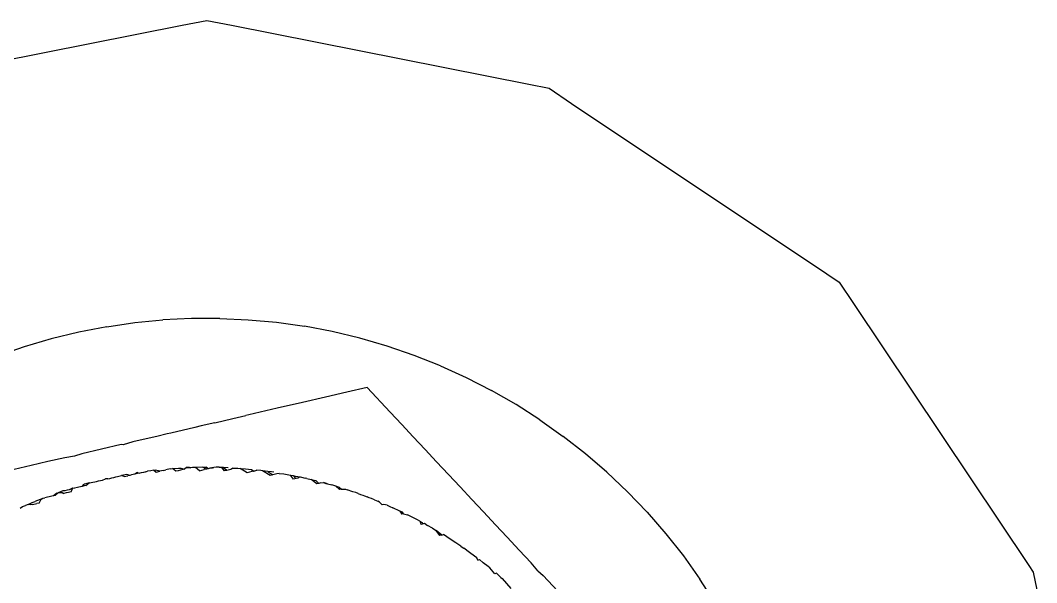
# Model space of a CAD drawing. Header units: millimetres. Extents: x -2916 to 2490, y 92 to 4100.
# Drawn here: x -865.21 to -848.16, y 1767.41 to 1776.85 of the extents above; entities that cross this region are included whole.
import ezdxf

# ---------------------------------------------------------------- set-up
doc = ezdxf.new("R2010")
doc.units = ezdxf.units.MM

msp = doc.modelspace()

# ---------------------------------------------------------------- linework, layer by layer
for p, q in [((-862.495, 1776.769), (-862.082, 1776.851)), ((-862.082, 1776.851), (-861.669, 1776.769)), ((-867.48, 1775.778), (-862.495, 1776.769)), ((-861.669, 1776.769), (-856.684, 1775.778)), ((-856.684, 1775.778), (-856.342, 1775.71)), ((-856.342, 1775.71), (-855.964, 1775.457)), ((-855.964, 1775.457), (-851.684, 1772.597)), ((-851.684, 1772.597), (-851.476, 1772.458)), ((-851.476, 1772.458), (-851.237, 1772.101)), ((-851.237, 1772.101), (-848.298, 1767.702)), ((-863.761, 1771.709), (-864.228, 1771.618)), ((-863.761, 1771.709), (-863.29, 1771.778)), ((-863.29, 1771.778), (-862.817, 1771.824)), ((-862.341, 1771.848), (-862.817, 1771.824)), ((-861.865, 1771.849), (-862.341, 1771.848)), ((-861.865, 1771.849), (-861.39, 1771.827)), ((-861.39, 1771.827), (-860.916, 1771.783)), ((-860.916, 1771.783), (-860.445, 1771.716)), ((-859.977, 1771.627), (-860.445, 1771.716)), ((-864.228, 1771.618), (-864.691, 1771.505)), ((-859.514, 1771.516), (-859.977, 1771.627)), ((-865.147, 1771.37), (-865.597, 1771.214)), ((-864.691, 1771.505), (-865.147, 1771.37)), ((-859.057, 1771.383), (-859.514, 1771.516)), ((-858.607, 1771.228), (-859.057, 1771.383)), ((-858.165, 1771.052), (-858.607, 1771.228)), ((-858.165, 1771.052), (-857.732, 1770.855)), ((-857.732, 1770.855), (-857.308, 1770.638)), ((-859.394, 1770.689), (-859.731, 1770.611)), ((-859.007, 1770.276), (-859.394, 1770.689)), ((-860.089, 1770.528), (-860.476, 1770.438)), ((-859.731, 1770.611), (-860.089, 1770.528)), ((-856.895, 1770.401), (-857.308, 1770.638)), ((-860.9, 1770.34), (-861.378, 1770.228)), ((-860.476, 1770.438), (-860.9, 1770.34)), ((-856.495, 1770.145), (-856.895, 1770.401)), ((-861.945, 1770.097), (-861.647, 1770.166)), ((-861.647, 1770.166), (-861.429, 1770.216)), ((-861.378, 1770.228), (-861.429, 1770.216)), ((-858.812, 1770.067), (-859.007, 1770.276)), ((-862.283, 1770.018), (-862.686, 1769.925)), ((-862.176, 1770.043), (-862.283, 1770.018)), ((-861.945, 1770.097), (-862.176, 1770.043)), ((-858.619, 1769.86), (-858.812, 1770.067)), ((-856.495, 1770.145), (-856.106, 1769.869)), ((-862.923, 1769.869), (-863.198, 1769.806)), ((-862.748, 1769.91), (-862.923, 1769.869)), ((-862.686, 1769.925), (-862.748, 1769.91)), ((-858.422, 1769.65), (-858.619, 1769.86)), ((-855.731, 1769.576), (-856.106, 1769.869)), ((-863.521, 1769.73), (-864.178, 1769.578)), ((-863.483, 1769.728), (-863.521, 1769.73)), ((-863.321, 1769.777), (-863.483, 1769.728)), ((-863.198, 1769.806), (-863.321, 1769.777)), ((-864.463, 1769.511), (-864.747, 1769.445)), ((-864.299, 1769.538), (-864.463, 1769.511)), ((-864.178, 1769.578), (-864.299, 1769.538)), ((-858.228, 1769.442), (-858.422, 1769.65)), ((-855.371, 1769.265), (-855.731, 1769.576)), ((-865.03, 1769.38), (-865.313, 1769.314)), ((-864.747, 1769.445), (-865.03, 1769.38)), ((-862.698, 1769.326), (-862.771, 1769.308)), ((-862.698, 1769.326), (-862.659, 1769.329)), ((-862.659, 1769.329), (-862.555, 1769.335)), ((-862.603, 1769.282), (-862.659, 1769.329)), ((-862.555, 1769.335), (-862.518, 1769.334)), ((-862.459, 1769.316), (-862.525, 1769.301)), ((-862.518, 1769.334), (-862.459, 1769.316)), ((-862.425, 1769.344), (-862.459, 1769.316)), ((-862.375, 1769.346), (-862.425, 1769.344)), ((-862.425, 1769.344), (-862.35, 1769.341)), ((-862.35, 1769.341), (-862.375, 1769.346)), ((-862.324, 1769.347), (-862.35, 1769.341)), ((-862.274, 1769.348), (-862.324, 1769.347)), ((-862.151, 1769.351), (-862.274, 1769.348)), ((-862.207, 1769.292), (-862.274, 1769.348)), ((-862.207, 1769.292), (-862.125, 1769.311)), ((-862.151, 1769.351), (-862.092, 1769.351)), ((-862.151, 1769.351), (-862.089, 1769.319)), ((-862.058, 1769.326), (-862.125, 1769.311)), ((-862.058, 1769.326), (-862.092, 1769.351)), ((-862.058, 1769.326), (-862.089, 1769.319)), ((-862.031, 1769.333), (-862.058, 1769.326)), ((-861.963, 1769.348), (-862.031, 1769.333)), ((-862.031, 1769.333), (-861.988, 1769.342)), ((-861.988, 1769.342), (-861.963, 1769.348)), ((-861.925, 1769.349), (-861.963, 1769.348)), ((-861.877, 1769.349), (-861.925, 1769.349)), ((-861.808, 1769.346), (-861.877, 1769.349)), ((-861.877, 1769.349), (-861.836, 1769.347)), ((-861.836, 1769.347), (-861.79, 1769.288)), ((-861.724, 1769.341), (-861.808, 1769.346)), ((-861.748, 1769.298), (-861.808, 1769.346)), ((-861.678, 1769.314), (-861.748, 1769.298)), ((-861.644, 1769.337), (-861.678, 1769.314)), ((-861.644, 1769.337), (-861.603, 1769.336)), ((-861.603, 1769.336), (-861.564, 1769.333)), ((-861.564, 1769.333), (-861.524, 1769.331)), ((-861.524, 1769.331), (-861.434, 1769.322)), ((-861.407, 1769.258), (-861.524, 1769.331)), ((-861.434, 1769.322), (-861.33, 1769.314)), ((-861.33, 1769.314), (-861.293, 1769.285)), ((-858.03, 1769.23), (-858.228, 1769.442)), ((-863.831, 1769.136), (-863.78, 1769.157)), ((-863.743, 1769.156), (-863.78, 1769.157)), ((-863.743, 1769.156), (-863.708, 1769.164)), ((-863.708, 1769.164), (-863.674, 1769.172)), ((-863.674, 1769.172), (-863.641, 1769.18)), ((-863.641, 1769.18), (-863.609, 1769.187)), ((-863.609, 1769.187), (-863.579, 1769.194)), ((-863.579, 1769.194), (-863.512, 1769.214)), ((-863.48, 1769.217), (-863.512, 1769.214)), ((-863.466, 1769.193), (-863.512, 1769.214)), ((-863.426, 1769.23), (-863.48, 1769.217)), ((-863.466, 1769.193), (-863.404, 1769.207)), ((-863.374, 1769.214), (-863.426, 1769.23)), ((-863.374, 1769.214), (-863.404, 1769.207)), ((-863.345, 1769.221), (-863.374, 1769.214)), ((-863.318, 1769.227), (-863.345, 1769.221)), ((-863.291, 1769.233), (-863.318, 1769.227)), ((-863.242, 1769.261), (-863.291, 1769.233)), ((-863.266, 1769.239), (-863.291, 1769.233)), ((-863.218, 1769.25), (-863.266, 1769.239)), ((-863.242, 1769.261), (-863.218, 1769.25)), ((-863.218, 1769.25), (-863.176, 1769.26)), ((-863.176, 1769.26), (-863.14, 1769.268)), ((-863.14, 1769.268), (-863.077, 1769.283)), ((-863.14, 1769.268), (-863.11, 1769.275)), ((-863.11, 1769.275), (-863.077, 1769.283)), ((-863.021, 1769.291), (-863.077, 1769.283)), ((-862.971, 1769.299), (-863.021, 1769.291)), ((-862.971, 1769.299), (-862.941, 1769.302)), ((-862.971, 1769.299), (-862.933, 1769.27)), ((-862.87, 1769.285), (-862.941, 1769.302)), ((-862.933, 1769.27), (-862.87, 1769.285)), ((-862.842, 1769.291), (-862.87, 1769.285)), ((-862.816, 1769.297), (-862.842, 1769.291)), ((-862.816, 1769.297), (-862.771, 1769.308)), ((-862.562, 1769.292), (-862.603, 1769.282)), ((-862.525, 1769.301), (-862.562, 1769.292)), ((-861.748, 1769.298), (-861.79, 1769.288)), ((-861.364, 1769.268), (-861.407, 1769.258)), ((-861.326, 1769.277), (-861.364, 1769.268)), ((-861.293, 1769.285), (-861.326, 1769.277)), ((-861.293, 1769.285), (-861.242, 1769.304)), ((-861.267, 1769.291), (-861.293, 1769.285)), ((-861.242, 1769.304), (-861.267, 1769.291)), ((-861.178, 1769.295), (-861.242, 1769.304)), ((-861.147, 1769.291), (-861.178, 1769.295)), ((-861.058, 1769.281), (-861.147, 1769.291)), ((-861.019, 1769.212), (-861.147, 1769.291)), ((-860.999, 1769.272), (-861.058, 1769.281)), ((-861.058, 1769.281), (-860.976, 1769.222)), ((-860.976, 1769.222), (-861.019, 1769.212)), ((-860.96, 1769.267), (-860.999, 1769.272)), ((-860.909, 1769.238), (-860.976, 1769.222)), ((-860.869, 1769.247), (-860.909, 1769.238)), ((-860.869, 1769.247), (-860.788, 1769.239)), ((-860.788, 1769.239), (-860.736, 1769.228)), ((-860.736, 1769.228), (-860.708, 1769.223)), ((-860.708, 1769.223), (-860.681, 1769.219)), ((-860.681, 1769.219), (-860.633, 1769.209)), ((-860.628, 1769.15), (-860.681, 1769.219)), ((-860.633, 1769.209), (-860.603, 1769.203)), ((-860.587, 1769.16), (-860.633, 1769.209)), ((-860.587, 1769.16), (-860.628, 1769.15)), ((-860.603, 1769.203), (-860.555, 1769.193)), ((-860.554, 1769.167), (-860.587, 1769.16)), ((-860.555, 1769.193), (-860.519, 1769.187)), ((-860.519, 1769.187), (-860.554, 1769.167)), ((-860.519, 1769.187), (-860.493, 1769.186)), ((-860.493, 1769.186), (-860.43, 1769.166)), ((-860.403, 1769.161), (-860.43, 1769.166)), ((-860.403, 1769.161), (-860.33, 1769.143)), ((-860.33, 1769.143), (-860.252, 1769.125)), ((-860.239, 1769.071), (-860.33, 1769.143)), ((-857.835, 1769.022), (-858.03, 1769.23)), ((-855.026, 1768.937), (-855.371, 1769.265)), ((-864.457, 1768.962), (-864.419, 1768.971)), ((-864.419, 1768.971), (-864.386, 1768.979)), ((-864.386, 1768.979), (-864.328, 1769.007)), ((-864.386, 1768.979), (-864.347, 1768.988)), ((-864.357, 1768.939), (-864.328, 1769.007)), ((-864.347, 1768.988), (-864.328, 1769.007)), ((-864.328, 1769.007), (-864.302, 1768.998)), ((-864.253, 1769.01), (-864.302, 1768.998)), ((-864.226, 1769.016), (-864.253, 1769.01)), ((-864.198, 1769.022), (-864.226, 1769.016)), ((-864.17, 1769.029), (-864.198, 1769.022)), ((-864.17, 1769.029), (-864.138, 1769.069)), ((-864.14, 1769.036), (-864.17, 1769.029)), ((-864.109, 1769.043), (-864.14, 1769.036)), ((-864.109, 1769.071), (-864.138, 1769.069)), ((-864.055, 1769.087), (-864.109, 1769.071)), ((-864.109, 1769.043), (-864.055, 1769.087)), ((-864.055, 1769.087), (-864.019, 1769.092)), ((-864.019, 1769.092), (-863.992, 1769.098)), ((-863.992, 1769.098), (-863.962, 1769.105)), ((-863.962, 1769.105), (-863.931, 1769.112)), ((-863.931, 1769.112), (-863.899, 1769.12)), ((-863.899, 1769.12), (-863.865, 1769.128)), ((-863.865, 1769.128), (-863.831, 1769.136)), ((-860.252, 1769.125), (-860.202, 1769.079)), ((-860.202, 1769.079), (-860.239, 1769.071)), ((-860.173, 1769.086), (-860.202, 1769.079)), ((-860.173, 1769.086), (-860.127, 1769.092)), ((-860.06, 1769.073), (-860.127, 1769.092)), ((-860.127, 1769.092), (-860.086, 1769.08)), ((-860.086, 1769.08), (-860.06, 1769.073)), ((-860.06, 1769.073), (-859.987, 1769.053)), ((-859.919, 1769.032), (-859.987, 1769.053)), ((-859.855, 1769.013), (-859.919, 1769.032)), ((-859.919, 1769.032), (-859.855, 1768.974)), ((-859.855, 1769.013), (-859.823, 1768.981)), ((-859.823, 1768.981), (-859.855, 1768.974)), ((-859.823, 1768.981), (-859.756, 1768.98)), ((-859.756, 1768.98), (-859.726, 1768.972)), ((-859.635, 1768.94), (-859.726, 1768.972)), ((-857.636, 1768.809), (-857.835, 1769.022)), ((-864.862, 1768.817), (-864.936, 1768.787)), ((-864.892, 1768.75), (-864.862, 1768.817)), ((-864.862, 1768.817), (-864.835, 1768.833)), ((-864.835, 1768.833), (-864.801, 1768.836)), ((-864.681, 1768.864), (-864.801, 1768.836)), ((-864.653, 1768.871), (-864.681, 1768.864)), ((-864.597, 1768.917), (-864.653, 1768.871)), ((-864.623, 1768.878), (-864.653, 1768.871)), ((-864.623, 1768.878), (-864.569, 1768.927)), ((-864.597, 1768.917), (-864.569, 1768.927)), ((-864.569, 1768.927), (-864.489, 1768.96)), ((-864.569, 1768.927), (-864.507, 1768.924)), ((-864.507, 1768.924), (-864.482, 1768.91)), ((-864.489, 1768.96), (-864.457, 1768.962)), ((-864.442, 1768.92), (-864.482, 1768.91)), ((-864.4, 1768.929), (-864.442, 1768.92)), ((-864.357, 1768.939), (-864.4, 1768.929)), ((-859.585, 1768.924), (-859.635, 1768.94)), ((-859.546, 1768.909), (-859.585, 1768.924)), ((-859.546, 1768.909), (-859.507, 1768.894)), ((-859.507, 1768.894), (-859.467, 1768.881)), ((-859.467, 1768.881), (-859.44, 1768.868)), ((-859.44, 1768.868), (-859.391, 1768.851)), ((-859.362, 1768.839), (-859.391, 1768.851)), ((-859.319, 1768.824), (-859.362, 1768.839)), ((-859.268, 1768.802), (-859.319, 1768.824)), ((-859.268, 1768.802), (-859.212, 1768.781)), ((-857.44, 1768.6), (-857.636, 1768.809)), ((-855.026, 1768.937), (-854.697, 1768.594)), ((-865.215, 1768.664), (-865.175, 1768.69)), ((-865.175, 1768.69), (-865.124, 1768.707)), ((-865.079, 1768.727), (-865.124, 1768.707)), ((-865.079, 1768.727), (-865.011, 1768.756)), ((-865.036, 1768.717), (-865.079, 1768.727)), ((-865.004, 1768.724), (-865.036, 1768.717)), ((-865.011, 1768.756), (-864.963, 1768.775)), ((-865.004, 1768.724), (-864.932, 1768.741)), ((-864.936, 1768.787), (-864.963, 1768.775)), ((-864.892, 1768.75), (-864.932, 1768.741)), ((-859.187, 1768.766), (-859.212, 1768.781)), ((-859.141, 1768.72), (-859.187, 1768.766)), ((-859.115, 1768.726), (-859.141, 1768.72)), ((-859.058, 1768.715), (-859.115, 1768.726)), ((-859.058, 1768.715), (-859.011, 1768.693)), ((-859.011, 1768.693), (-858.961, 1768.671)), ((-858.844, 1768.615), (-858.961, 1768.671)), ((-858.8, 1768.595), (-858.844, 1768.615)), ((-858.844, 1768.615), (-858.81, 1768.564)), ((-858.783, 1768.57), (-858.81, 1768.564)), ((-858.783, 1768.57), (-858.8, 1768.595)), ((-858.783, 1768.57), (-858.714, 1768.553)), ((-858.627, 1768.507), (-858.714, 1768.553)), ((-858.547, 1768.466), (-858.627, 1768.507)), ((-858.511, 1768.446), (-858.547, 1768.466)), ((-857.24, 1768.386), (-857.44, 1768.6)), ((-854.697, 1768.594), (-854.384, 1768.235)), ((-858.511, 1768.446), (-858.472, 1768.425)), ((-858.511, 1768.446), (-858.487, 1768.392)), ((-858.458, 1768.399), (-858.487, 1768.392)), ((-858.472, 1768.425), (-858.458, 1768.399)), ((-858.458, 1768.399), (-858.432, 1768.409)), ((-858.432, 1768.409), (-858.381, 1768.373)), ((-858.299, 1768.328), (-858.381, 1768.373)), ((-858.299, 1768.328), (-858.234, 1768.289)), ((-858.142, 1768.212), (-858.234, 1768.289)), ((-858.173, 1768.205), (-858.234, 1768.289)), ((-857.042, 1768.174), (-857.24, 1768.386)), ((-858.142, 1768.212), (-858.173, 1768.205)), ((-858.142, 1768.212), (-858.115, 1768.222)), ((-858.057, 1768.18), (-858.115, 1768.222)), ((-858.002, 1768.144), (-858.057, 1768.18)), ((-857.905, 1768.079), (-858.002, 1768.144)), ((-856.842, 1767.96), (-857.042, 1768.174)), ((-854.384, 1768.235), (-854.089, 1767.861)), ((-857.82, 1768.023), (-857.905, 1768.079)), ((-857.82, 1768.023), (-857.774, 1767.991)), ((-857.82, 1768.023), (-857.798, 1768.007)), ((-857.798, 1768.007), (-857.774, 1767.991)), ((-857.676, 1767.919), (-857.774, 1767.991)), ((-856.641, 1767.746), (-856.842, 1767.96)), ((-857.59, 1767.857), (-857.676, 1767.919)), ((-857.553, 1767.83), (-857.59, 1767.857)), ((-857.539, 1767.792), (-857.553, 1767.83)), ((-857.539, 1767.792), (-857.509, 1767.802)), ((-857.448, 1767.747), (-857.509, 1767.802)), ((-854.089, 1767.861), (-853.812, 1767.474)), ((-857.366, 1767.683), (-857.448, 1767.747)), ((-857.338, 1767.66), (-857.366, 1767.683)), ((-857.254, 1767.56), (-857.338, 1767.66)), ((-856.533, 1767.614), (-856.641, 1767.746)), ((-856.533, 1767.614), (-856.44, 1767.531)), ((-848.298, 1767.702), (-848.224, 1767.592)), ((-857.223, 1767.571), (-857.254, 1767.56)), ((-857.223, 1767.571), (-857.149, 1767.5)), ((-857.149, 1767.5), (-857.129, 1767.483)), ((-857.129, 1767.483), (-856.981, 1767.315)), ((-856.038, 1767.101), (-856.44, 1767.531)), ((-853.554, 1767.074), (-853.812, 1767.474)), ((-848.224, 1767.592), (-848.164, 1767.292))]:
    msp.add_line(p, q)

doc.saveas('drawing.dxf')
